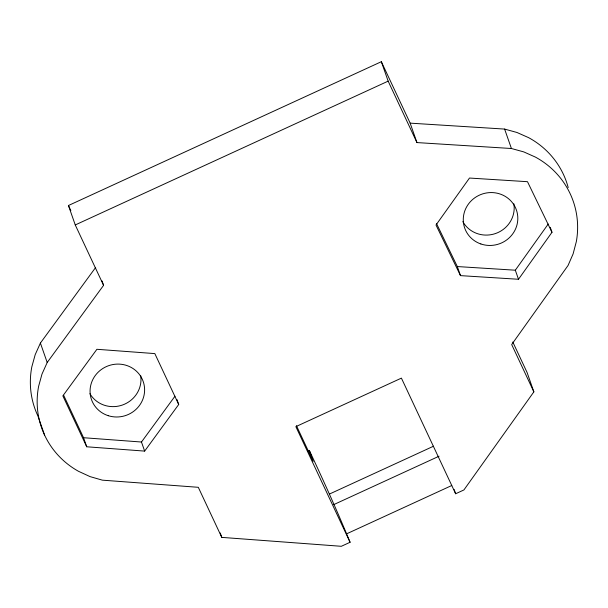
<?xml version="1.0" encoding="UTF-8"?>
<svg xmlns="http://www.w3.org/2000/svg" width="608" height="608" viewBox="0 0 608 608"><rect width="100%" height="100%" fill="white"/><g stroke="black" fill="none" stroke-linecap="round" stroke-linejoin="round"><path stroke-width="0.91" d="M95.661 267.436L40.402 343.064L35.196 354.662L31.821 366.844A85.363 82.057 -19.3 0 0 37.825 415.758L44.627 435.191M102.038 280.926L103.58 285.342L47.196 362.497L41.99 374.087L38.631 386.27A85.363 82.057 -19.3 0 0 78.5 471.299L90.068 476.619L102.38 480.16L198.299 487.304L221.776 537.381L341.324 546.296L350.079 542.275C337.372 511.358 323.616 480.86 309.388 450.566L307.678 451.349M518.495 279.27L551.98 232.309L527.486 181.693L469.49 178.045L435.997 225.013L460.499 275.629L518.495 279.27L515.318 270.203L548.256 224.002M512.795 342.008L527.06 372.423L533.862 391.856L463.912 489.949L455.635 493.757L401.409 378.123L295.853 426.634L350.079 542.275M144.651 451.098L178.706 404.502L154.835 353.598L96.908 349.288L62.852 395.876L86.724 446.781L144.651 451.098L141.474 442.024L174.975 396.203M103.58 285.342L75.255 224.945L68.453 205.512L381.345 61.704L410.157 123.143L416.951 142.576L511.419 148.504L523.769 151.901L535.405 157.092A85.363 82.057 -19.3 0 1 576.331 241.627L573.124 253.848L568.047 265.491L511.678 344.546L533.862 391.856M75.255 224.945L388.155 81.138L381.345 61.704M329.718 493.932L433.557 446.204M333.503 504.724L439.052 456.213M347.054 533.634L451.752 485.518M410.157 123.143L504.61 129.078L516.967 132.483L528.61 137.651A85.363 82.057 -19.3 0 1 568.199 187.553M436.498 223.539L457.322 266.555L515.318 270.203M63.658 395.291L83.547 437.714L141.474 442.024M388.155 81.138L416.951 142.576M296.423 425.653L313.166 461.366L309.388 450.566M68.453 205.512L70.847 210.619M504.61 129.078L511.419 148.504M550.255 227.362L551.98 232.309M457.322 266.555L460.499 275.629M454.123 489.44L455.635 493.757M176.974 399.555L178.706 404.502M220.233 532.965L221.776 537.381M83.547 437.714L86.724 446.781M40.402 343.064L47.196 362.497M140.668 375.524A27.39 26.334 -19.3 0 1 122.603 404.966A27.39 26.334 -19.3 0 1 89.923 393.703M513.844 203.771A27.39 26.334 -19.3 0 1 495.604 233.502A27.39 26.334 -19.3 0 1 462.817 221.608M108.27 415.697A27.39 26.334 -19.3 0 0 144.149 385.039A27.39 26.334 -19.3 0 0 99.583 370.888A27.39 26.334 -19.3 0 0 108.27 415.697M480.86 243.96A27.39 26.334 -19.3 0 0 517.469 214.138A27.39 26.334 -19.3 0 0 473.305 198.93A27.39 26.334 -19.3 0 0 480.86 243.96"/></g></svg>
